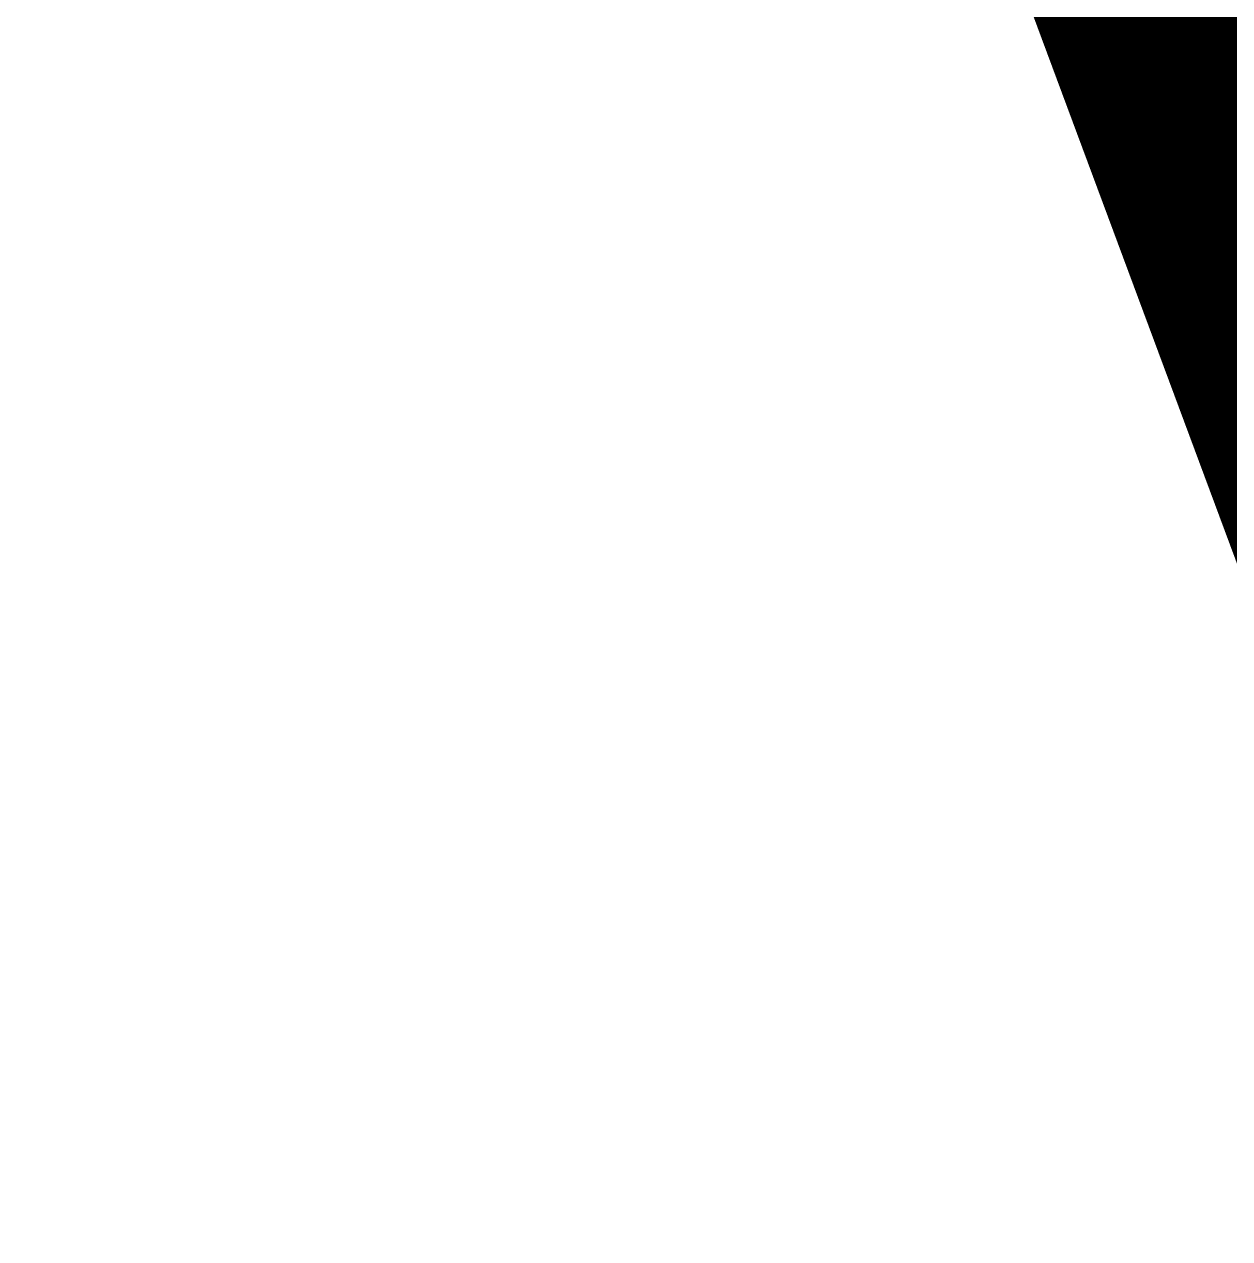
# Model space of a CAD drawing. Extents: x 12199666 to 24617114, y 1197707 to 2548648.
# Drawn here: x 12300287.7 to 12300491.2, y 1248766.9 to 1248972 of the extents above; entities that cross this region are included whole.
import ezdxf

# ---------------------------------------------------------------- set-up
doc = ezdxf.new("R2010")
doc.units = 0
doc.header["$LTSCALE"] = 10
doc.header["$MEASUREMENT"] = 0
doc.linetypes.add('TX-PLAN-T1-F11$0$DASHED', pattern=[0.75, 0.5, -0.25])
doc.layers.add('TX-PLAN-T1-F11$0$_EDO-ALUMINIUM-SECTION', color=90, linetype='Continuous', lineweight=30)
doc.layers.add('TX-PLAN-T1-F11$0$幕墙线', color=114, linetype='Continuous', lineweight=30)
doc.layers.add('TX-PLAN-T1-F11$0$bangong', color=5, linetype='Continuous', true_color=0x0000ff)
doc.layers.add('TX-PLAN-T1-F11$0$F-Alum', color=4, linetype='Continuous')
doc.layers.add('TX-PLAN-T1-F11$0$F-dashed line', color=8, linetype='TX-PLAN-T1-F11$0$DASHED')

# ---------------------------------------------------------------- blocks, each defined once
blk = doc.blocks.new('*U192')
at = {"layer": 'TX-PLAN-T1-F11$0$F-Alum', "flags": 128}
blk.add_lwpolyline([(27.04169836640358, -46.80740425240947), (364.0961239619646, -630.2264829897904)], dxfattribs=at)
at = {"layer": 'TX-PLAN-T1-F11$0$F-dashed line', "flags": 128}
blk.add_lwpolyline([(29.57848780532368, -45.34184349645511), (366.632913393667, -628.760922236208)], dxfattribs=at)
blk = doc.blocks.new('TX-PLAN-T1-F11$0$A$C21521A5F')
at = {"rotation": 90}
blk.add_blockref('*U192', (388.7170751225203, 3260.219757124782, 0.0004146164392175001), dxfattribs=at)
blk = doc.blocks.new('TX-PLAN-T1-F11$0$标准层幕墙0118')
at = {"color": 3, "rotation": 270}
blk.add_blockref('TX-PLAN-T1-F11$0$A$C21521A5F', (4239.780242875684, -661.2834627595585, -0.0004146164392191649), dxfattribs=at)
blk = doc.blocks.new('TX-PLAN-T1-F11')
at = {"layer": 'TX-PLAN-T1-F11$0$bangong', "const_width": 100}
blk.add_lwpolyline([(12304668.76189766, 1248792.335929503), (12303555.71862895, 1248388.142278738), (12303508.19265145, 1248370.427874519), (12303251.78828407, 1249059.698724772), (12303247.13090024, 1249063.298802095), (12303189.66486171, 1249041.879429174), (12302076.62159299, 1248637.685778409), (12302029.09561549, 1248619.971374189), (12301772.69124811, 1249309.242224443), (12301768.03386428, 1249312.842301766), (12301710.56782575, 1249291.422928844), (12300597.52455704, 1248887.229278079), (12300549.99857954, 1248869.51487386), (12300293.59421215, 1249558.785724113), (12300288.93682833, 1249562.385801436), (12300231.47078979, 1249540.966428514), (12299118.42752108, 1249136.772777749)], dxfattribs=at)
at = {"layer": 'TX-PLAN-T1-F11$0$幕墙线'}
blk.add_lwpolyline([(12304713.54617583, 1248758.726555413), (12303496.49231972, 1248305.145598247), (12303234.44913988, 1249008.270055083), (12302017.39528376, 1248554.689097917), (12301755.35210366, 1249257.813554657), (12300538.29675778, 1248804.236595699), (12300276.25506797, 1249507.357054424), (12299059.19972182, 1249053.780095369), (12298797.15803201, 1249756.900554094), (12297580.10268587, 1249303.323595039), (12297318.06099579, 1250006.444053667), (12296101.00713994, 1249552.863096598), (12295838.9639601, 1250255.987553434), (12294621.91010399, 1249802.406596268), (12294359.86692414, 1250505.531053104), (12293142.811578, 1250051.95409405), (12292880.76988819, 1250755.074552775), (12291855.05760744, 1250298.754372426)], dxfattribs=at)
at = {"layer": 'TX-PLAN-T1-F11$0$_EDO-ALUMINIUM-SECTION', "rotation": 350.4236156863823}
blk.add_blockref('TX-PLAN-T1-F11$0$标准层幕墙0118', (12293055.45042718, 1251790.443008234), dxfattribs=at)

msp = doc.modelspace()

# ---------------------------------------------------------------- block references
msp.add_blockref('TX-PLAN-T1-F11', (0, 0))

doc.saveas('drawing.dxf')
